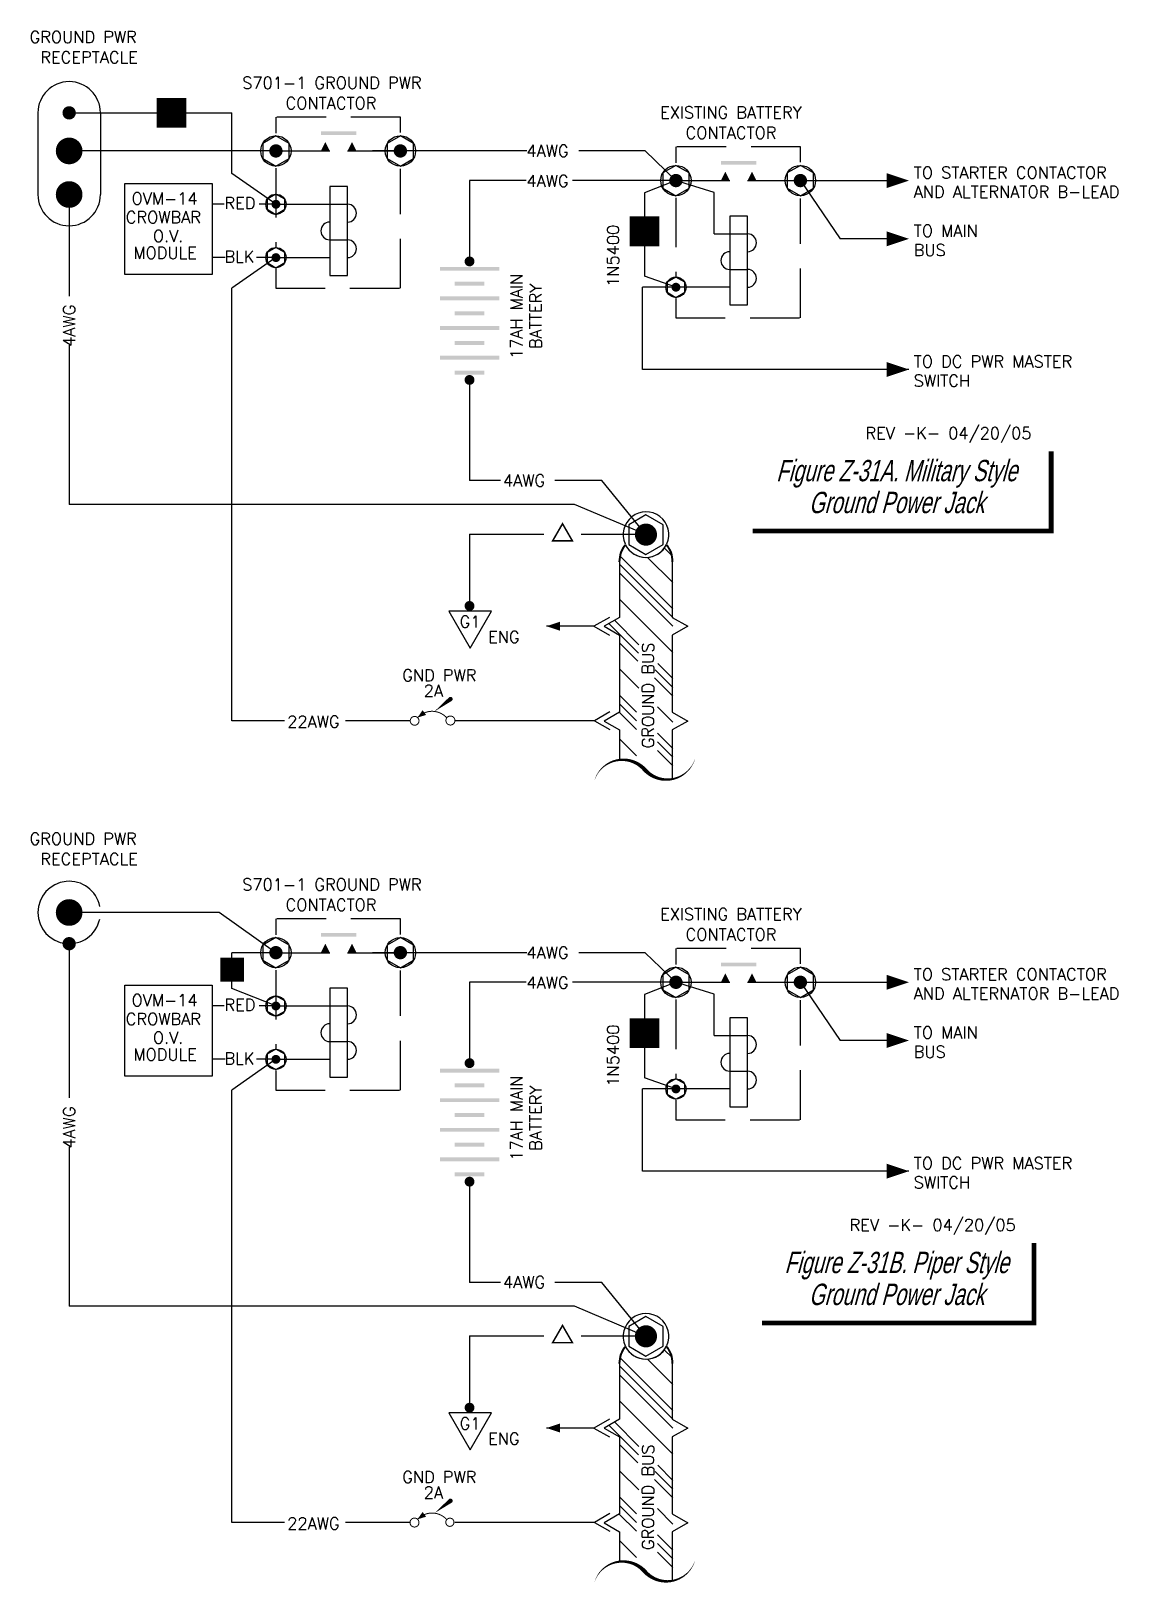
# Model space of a CAD drawing. Header units: inches. Extents: x 6.03 to 11.53, y 0.04 to 7.91.
import ezdxf
from ezdxf.enums import TextEntityAlignment as Align

# ---------------------------------------------------------------- set-up
doc = ezdxf.new("R2010")
doc.units = ezdxf.units.IN
doc.header["$MEASUREMENT"] = 0
doc.linetypes.add('HIDDEN', pattern=[0.375, 0.25, -0.125])
doc.styles.add('F', font='VELVET-L.SHX', dxfattribs={"width": 0.7, "oblique": 15})
doc.styles.get("Standard").update_dxf_attribs({"font": 'romans.shx'})

# ---------------------------------------------------------------- blocks, each defined once
blk = doc.blocks.new('G1')
blk.add_lwpolyline([(-0.1081, 0), (0, -0.1873), (0.1081, 0)], close=True)
blk.add_text('G1', height=0.06).set_placement((0.0003, -0.0841), align=Align.CENTER)
blk.add_text('ENG', height=0.06).set_placement((0.0912, -0.1611))
blk = doc.blocks.new('DOT')
at = {"color": 7, "const_width": 0.025}
blk.add_lwpolyline([(-0.0125, 0, 1), (0.0125, 0, 1)], format="xyb", close=True, dxfattribs=at)
blk = doc.blocks.new('ARROWHEAD', base_point=(5.4, 17.1))
blk.add_lwpolyline([(5.4, 17.1, 0, 0.075, 0), (5.2875, 17.1, 0.075, 0.075, 0)], format="xyseb")
blk = doc.blocks.new('DIODE')
blk.add_lwpolyline([(0, 0, 0.15, 0.15, 0), (0, -0.0232, 0, 0.15, 0), (0, -0.1511, 0.15, 0.15, 0)], format="xyseb")
blk = doc.blocks.new('BAT', base_point=(4.05, 6.75))
for centre in [(4.05, 6.75), (4.05, 6.15)]:
    blk.add_circle(centre, 0.02)
for points in [[(4.2, 6.7025), (4.2, 6.7225), (3.9, 6.7025), (3.9, 6.7225)], [(4.125, 6.6275), (4.125, 6.6475), (3.975, 6.6275), (3.975, 6.6475)], [(4.2, 6.5525), (4.2, 6.5725), (3.9, 6.5525), (3.9, 6.5725)], [(4.125, 6.4775), (4.125, 6.4975), (3.975, 6.4775), (3.975, 6.4975)], [(4.2, 6.4025), (4.2, 6.4225), (3.9, 6.4025), (3.9, 6.4225)], [(4.125, 6.3275), (4.125, 6.3475), (3.975, 6.3275), (3.975, 6.3475)], [(4.2, 6.2525), (4.2, 6.2725), (3.9, 6.2525), (3.9, 6.2725)], [(4.125, 6.1775), (4.125, 6.1975), (3.975, 6.1775), (3.975, 6.1975)]]:
    blk.add_trace(points)

msp = doc.modelspace()

# ---------------------------------------------------------------- linework, layer by layer
at = {"color": 7}
for p, q in [((6.0618, 7.4972), (6.0618, 7.0837)), ((6.22, 7.4972), (7.0441, 7.4972)), ((6.3781, 7.4972), (6.3781, 7.0837)), ((7.0441, 7.1899), (7.0441, 7.4972)), ((7.2667, 7.3044), (6.22, 7.3044)), ((8.537, 7.3044), (7.7548, 7.3044)), ((9.1365, 7.3044), (8.7993, 7.3044)), ((9.2917, 7.1544), (9.1365, 7.3044)), ((7.2667, 7.0344), (7.0441, 7.1899)), ((6.22, 7.0837), (6.22, 6.5687)), ((6.501, 7.1393), (6.9433, 7.1393)), ((6.501, 6.6787), (6.501, 7.1393)), ((6.9433, 7.1393), (6.9433, 6.6787)), ((8.2469, 7.1544), (8.2469, 6.745)), ((8.5334, 7.1544), (8.2469, 7.1544)), ((9.2917, 7.1544), (8.7684, 7.1544)), ((9.2917, 7.1544), (9.1333, 7.0929)), ((9.1333, 7.0929), (9.1333, 6.6705)), ((9.4854, 7.0937), (9.2903, 7.1544)), ((9.4854, 6.8844), (9.4854, 7.0937)), ((9.9217, 7.1544), (10.3898, 7.1544)), ((9.9217, 7.1544), (10.1239, 6.8596)), ((7.0053, 7.0344), (6.9433, 7.0344)), ((7.2667, 7.0344), (7.1827, 7.0344)), ((7.0092, 6.7644), (6.9433, 6.7644)), ((7.2667, 6.7644), (7.0441, 6.6088)), ((7.2667, 6.7644), (7.168, 6.7644)), ((7.2667, 6.7644), (7.5393, 6.7644)), ((6.9433, 6.6787), (6.501, 6.6787)), ((7.0441, 4.4199), (7.0441, 6.6088)), ((9.122, 6.1981), (9.122, 6.6144)), ((9.2917, 6.6144), (9.1333, 6.6705)), ((6.22, 6.3209), (6.22, 5.5143)), ((8.2469, 6.145), (8.2469, 5.6353)), ((10.4715, 6.1981), (9.122, 6.1981)), ((8.4028, 5.6353), (8.2469, 5.6353)), ((8.9158, 5.6353), (8.6792, 5.6353)), ((9.14, 5.3619), (8.9158, 5.6353)), ((8.2469, 5.3643), (8.2469, 5.0007)), ((8.2469, 5.3643), (8.6225, 5.3643)), ((8.8124, 5.3643), (9.1096, 5.3643)), ((9.2726, 5.2548), (9.2329, 5.2945)), ((9.276, 4.942), (9.006, 5.212)), ((9.0068, 5.2246), (9.0068, 4.943)), ((9.276, 4.9862), (9.0091, 5.2531)), ((9.276, 5.1188), (9.148, 5.2468)), ((9.2732, 5.2246), (9.2732, 4.943)), ((9.276, 4.8978), (9.006, 5.1678)), ((9.276, 4.7652), (9.006, 5.0352)), ((8.8765, 4.8979), (8.6367, 4.8979)), ((8.9547, 4.943), (8.8765, 4.8979)), ((8.8765, 4.8979), (8.9547, 4.8527)), ((9.0068, 4.943), (8.9285, 4.8979)), ((8.9285, 4.8979), (9.0068, 4.8527)), ((9.1024, 4.7621), (8.9524, 4.9121)), ((9.1043, 4.8043), (8.9804, 4.9283)), ((9.2732, 4.943), (9.3514, 4.8979)), ((9.3514, 4.8979), (9.2732, 4.8527)), ((9.0994, 4.7208), (9.006, 4.8142)), ((9.0068, 4.8527), (9.0068, 4.463)), ((9.2732, 4.8527), (9.2732, 4.463)), ((9.1031, 4.5846), (9.006, 4.6817)), ((9.276, 4.5884), (9.1867, 4.6777)), ((9.276, 4.6326), (9.1993, 4.7094)), ((9.276, 4.5442), (9.1829, 4.6374)), ((9.0917, 4.4635), (9.006, 4.5491)), ((9.0917, 4.4193), (9.006, 4.5049)), ((9.276, 4.4117), (9.1978, 4.4899)), ((7.3105, 4.4199), (7.0441, 4.4199)), ((7.946, 4.4199), (7.6186, 4.4199)), ((8.879, 4.4199), (8.1722, 4.4199)), ((8.9571, 4.4651), (8.8789, 4.4199)), ((8.8789, 4.4199), (8.9571, 4.3747)), ((9.0068, 4.463), (8.9285, 4.4179)), ((8.9285, 4.4179), (9.0068, 4.3727)), ((9.0917, 4.3751), (9.0045, 4.4622)), ((9.2732, 4.463), (9.3514, 4.4179)), ((9.3514, 4.4179), (9.2732, 4.3727)), ((9.0917, 4.2425), (9.006, 4.3281)), ((9.0068, 4.3727), (9.0068, 4.2267)), ((9.276, 4.2791), (9.1978, 4.3574)), ((9.2732, 4.3727), (9.2732, 4.1239)), ((9.276, 4.2349), (9.1978, 4.3132)), ((9.276, 4.1907), (9.1978, 4.269)), ((6.22, 3.2906), (6.22, 2.5096)), ((7.2667, 3.2453), (7.0441, 3.2453)), ((8.537, 3.2453), (7.7548, 3.2453)), ((9.1365, 3.2453), (8.7993, 3.2453)), ((9.2917, 3.0953), (9.1365, 3.2453)), ((6.501, 2.6195), (6.501, 3.0802)), ((6.501, 3.0802), (6.9433, 3.0802)), ((6.9433, 3.0802), (6.9433, 2.6195)), ((8.5334, 3.0953), (8.2469, 3.0953)), ((8.2469, 3.0953), (8.2469, 2.6859)), ((9.2917, 3.0953), (8.7684, 3.0953)), ((9.2917, 3.0953), (9.1333, 3.0338)), ((9.4854, 3.0345), (9.2903, 3.0953)), ((9.9217, 3.0953), (10.1239, 2.8004)), ((9.9217, 3.0953), (10.3898, 3.0953)), ((7.2667, 2.9753), (7.0441, 3.0647)), ((9.1333, 3.0338), (9.1333, 2.6114)), ((9.4854, 2.8253), (9.4854, 3.0345)), ((7.0053, 2.9753), (6.9433, 2.9753)), ((7.2667, 2.9753), (7.1827, 2.9753)), ((7.0092, 2.7053), (6.9433, 2.7053)), ((7.2667, 2.7053), (7.0441, 2.5497)), ((7.2667, 2.7053), (7.168, 2.7053)), ((7.2667, 2.7053), (7.5393, 2.7053)), ((6.9433, 2.6195), (6.501, 2.6195)), ((9.2917, 2.5553), (9.1333, 2.6114)), ((7.0441, 0.3608), (7.0441, 2.5497)), ((9.122, 2.139), (9.122, 2.5553)), ((6.22, 2.2618), (6.22, 1.4552)), ((10.4715, 2.139), (9.122, 2.139)), ((8.2469, 2.0859), (8.2469, 1.5762)), ((8.4028, 1.5762), (8.2469, 1.5762)), ((8.9158, 1.5762), (8.6792, 1.5762)), ((9.14, 1.3028), (8.9158, 1.5762)), ((8.2469, 1.3051), (8.6225, 1.3051)), ((8.2469, 1.3051), (8.2469, 0.9416)), ((8.8124, 1.3051), (9.1096, 1.3051)), ((9.276, 0.9271), (9.0091, 1.194)), ((9.276, 1.0596), (9.148, 1.1877)), ((9.2726, 1.1956), (9.2329, 1.2353)), ((9.276, 0.8829), (9.006, 1.1529)), ((9.276, 0.8387), (9.006, 1.1087)), ((9.0068, 1.1654), (9.0068, 0.8839)), ((9.2732, 1.1654), (9.2732, 0.8839)), ((9.276, 0.7061), (9.006, 0.9761)), ((8.9547, 0.8839), (8.8765, 0.8387)), ((9.0068, 0.8839), (8.9285, 0.8387)), ((9.1043, 0.7452), (8.9804, 0.8691)), ((9.2732, 0.8839), (9.3514, 0.8387)), ((8.8765, 0.8387), (8.6367, 0.8387)), ((8.8765, 0.8387), (8.9547, 0.7936)), ((8.9285, 0.8387), (9.0068, 0.7936)), ((9.1024, 0.703), (8.9524, 0.8529)), ((9.0068, 0.7936), (9.0068, 0.4039)), ((9.3514, 0.8387), (9.2732, 0.7936)), ((9.2732, 0.7936), (9.2732, 0.4039)), ((9.0994, 0.6617), (9.006, 0.7551)), ((9.276, 0.5735), (9.1993, 0.6503)), ((9.1031, 0.5254), (9.006, 0.6225)), ((9.276, 0.4851), (9.1829, 0.5783)), ((9.276, 0.5293), (9.1867, 0.6186)), ((9.0917, 0.4043), (9.006, 0.4899)), ((8.9571, 0.4059), (8.8789, 0.3608)), ((9.0068, 0.4039), (8.9285, 0.3587)), ((9.0917, 0.3159), (9.0045, 0.403)), ((9.0917, 0.3601), (9.006, 0.4457)), ((9.276, 0.3525), (9.1978, 0.4308)), ((9.2732, 0.4039), (9.3514, 0.3587)), ((7.3105, 0.3608), (7.0441, 0.3608)), ((7.946, 0.3608), (7.6186, 0.3608)), ((8.879, 0.3608), (8.1722, 0.3608)), ((8.8789, 0.3608), (8.9571, 0.3156)), ((8.9285, 0.3587), (9.0068, 0.3136)), ((9.3514, 0.3587), (9.2732, 0.3136)), ((9.0917, 0.1833), (9.006, 0.269)), ((9.0068, 0.3136), (9.0068, 0.1676)), ((9.276, 0.2199), (9.1978, 0.2982)), ((9.276, 0.1757), (9.1978, 0.254)), ((9.2732, 0.3136), (9.2732, 0.0648)), ((9.276, 0.1316), (9.1978, 0.2098))]:
    msp.add_line(p, q, dxfattribs=at)
for p, q in [((7.2878, 7.3044), (7.5393, 7.3044)), ((7.6293, 7.3044), (7.8967, 7.3044)), ((7.5393, 7.1244), (7.5393, 6.6744)), ((7.6293, 7.1244), (7.5393, 7.1244)), ((7.6293, 6.6744), (7.6293, 7.1244)), ((9.3128, 7.1544), (9.5643, 7.1544)), ((9.6543, 7.1544), (9.9217, 7.1544)), ((7.2699, 7.0344), (7.6293, 7.0344)), ((9.5643, 6.9744), (9.5643, 6.5244)), ((9.6543, 6.9744), (9.5643, 6.9744)), ((9.6543, 6.5244), (9.6543, 6.9744)), ((7.5393, 6.8544), (7.6293, 6.8544)), ((9.4854, 6.8844), (9.6543, 6.8844)), ((10.359, 6.8596), (10.1239, 6.8596)), ((9.5643, 6.7044), (9.6543, 6.7044)), ((7.5393, 6.6744), (7.6293, 6.6744)), ((9.5643, 6.6144), (9.122, 6.6144)), ((9.5643, 6.5244), (9.6543, 6.5244)), ((8.7777, 5.5143), (6.22, 5.5143)), ((9.14, 5.3619), (8.7777, 5.5143)), ((6.9789, 3.4487), (6.2202, 3.4487)), ((7.2667, 3.2453), (6.9789, 3.4487)), ((7.0441, 3.0647), (7.0441, 3.2453)), ((7.2878, 3.2453), (7.5393, 3.2453)), ((7.6293, 3.2453), (7.8967, 3.2453)), ((9.3128, 3.0953), (9.5643, 3.0953)), ((9.6543, 3.0953), (9.9217, 3.0953)), ((7.6293, 3.0653), (7.5393, 3.0653)), ((7.5393, 3.0653), (7.5393, 2.6153)), ((7.6293, 2.6153), (7.6293, 3.0653)), ((7.2699, 2.9753), (7.6293, 2.9753)), ((9.6543, 2.9153), (9.5643, 2.9153)), ((9.5643, 2.9153), (9.5643, 2.4653)), ((9.6543, 2.4653), (9.6543, 2.9153)), ((7.5393, 2.7953), (7.6293, 2.7953)), ((9.4854, 2.8253), (9.6543, 2.8253)), ((10.359, 2.8004), (10.1239, 2.8004)), ((7.5393, 2.6153), (7.6293, 2.6153)), ((9.5643, 2.6453), (9.6543, 2.6453)), ((9.5643, 2.5553), (9.122, 2.5553)), ((9.5643, 2.4653), (9.6543, 2.4653)), ((8.7777, 1.4552), (6.22, 1.4552)), ((9.14, 1.3028), (8.7777, 1.4552))]:
    msp.add_line(p, q)
for points, const_width in [([(6.2031, 7.4972, 1), (6.2368, 7.4972, 1)], 0.0337), ([(6.1862, 7.3044, 1), (6.2537, 7.3044, 1)], 0.0675), ([(7.2498, 7.3044, 1), (7.2836, 7.3044, 1)], 0.0337), ([(7.8798, 7.3044, 1), (7.9136, 7.3044, 1)], 0.0337), ([(9.2748, 7.1544, 1), (9.3086, 7.1544, 1)], 0.0337), ([(9.9048, 7.1544, 1), (9.9386, 7.1544, 1)], 0.0337), ([(6.1862, 7.0837, 1), (6.2537, 7.0837, 1)], 0.0675), ([(7.2554, 7.0344, 1), (7.2779, 7.0344, 1)], 0.0225), ([(7.2554, 6.7644, 1), (7.2779, 6.7644, 1)], 0.0225), ([(9.2805, 6.6144, 1), (9.303, 6.6144, 1)], 0.0225), ([(8.1558, 4.5292, -1), (8.1446, 4.5292, -1)], 0.0112), ([(6.1862, 3.4487, 1), (6.2537, 3.4487, 1)], 0.0675), ([(6.2031, 3.2906, 1), (6.2368, 3.2906, 1)], 0.0337), ([(7.2498, 3.2453, 1), (7.2836, 3.2453, 1)], 0.0337), ([(7.8798, 3.2453, 1), (7.9136, 3.2453, 1)], 0.0337), ([(9.2748, 3.0953, 1), (9.3086, 3.0953, 1)], 0.0337), ([(9.9048, 3.0953, 1), (9.9386, 3.0953, 1)], 0.0337), ([(7.2554, 2.9753, 1), (7.2779, 2.9753, 1)], 0.0225), ([(7.2554, 2.7053, 1), (7.2779, 2.7053, 1)], 0.0225), ([(9.2805, 2.5553, 1), (9.303, 2.5553, 1)], 0.0225), ([(8.1558, 0.47, -1), (8.1446, 0.47, -1)], 0.0112)]:
    msp.add_lwpolyline(points, format="xyb", close=True, dxfattribs=dict(const_width=const_width))
at = {"color": 5, "linetype": 'HIDDEN'}
for points in [[(7.2667, 7.4751), (7.2667, 7.3939)], [(7.8967, 7.3972), (7.8967, 7.4751), (7.2668, 7.4751)], [(9.2917, 7.3251), (9.2917, 7.2439)], [(9.9217, 7.2472), (9.9217, 7.3251), (9.2918, 7.3251)], [(7.2667, 7.2167), (7.2667, 6.8192)], [(7.2667, 6.7076), (7.2667, 6.6088), (7.8967, 6.6088), (7.8967, 7.2134)], [(9.2917, 7.0667), (9.2917, 6.6692)], [(9.2917, 6.5576), (9.2917, 6.4588), (9.9217, 6.4588), (9.9217, 7.0634)], [(7.2667, 3.416), (7.2667, 3.3348)], [(7.8967, 3.338), (7.8967, 3.416), (7.2668, 3.416)], [(9.2917, 3.266), (9.2917, 3.1848)], [(9.9217, 3.188), (9.9217, 3.266), (9.2918, 3.266)], [(7.2667, 3.1575), (7.2667, 2.76)], [(7.2667, 2.6485), (7.2667, 2.5497), (7.8967, 2.5497), (7.8967, 3.1543)], [(9.2917, 3.0075), (9.2917, 2.61)], [(9.2917, 2.4985), (9.2917, 2.3997), (9.9217, 2.3997), (9.9217, 3.0043)]]:
    msp.add_lwpolyline(points, dxfattribs=at)
at = {"color": 7}
for points in [[(7.3332, 7.3428), (7.2667, 7.3813), (7.2001, 7.3428), (7.2001, 7.266), (7.2667, 7.2275), (7.3332, 7.266)], [(7.9632, 7.3428), (7.8967, 7.3813), (7.8301, 7.3428), (7.8301, 7.266), (7.8967, 7.2275), (7.9632, 7.266)], [(9.3583, 7.1928), (9.2917, 7.2313), (9.2251, 7.1928), (9.2251, 7.116), (9.2917, 7.0775), (9.3583, 7.116)], [(9.9883, 7.1928), (9.9217, 7.2313), (9.8551, 7.1928), (9.8551, 7.116), (9.9217, 7.0775), (9.9883, 7.116)], [(7.3111, 7.06), (7.2667, 7.0856), (7.2223, 7.06), (7.2223, 7.0088), (7.2667, 6.9831), (7.3111, 7.0088)], [(7.3111, 6.79), (7.2667, 6.8156), (7.2223, 6.79), (7.2223, 6.7388), (7.2667, 6.7131), (7.3111, 6.7388)], [(9.3361, 6.64), (9.2917, 6.6656), (9.2473, 6.64), (9.2473, 6.5888), (9.2917, 6.5631), (9.3361, 6.5888)], [(9.2265, 5.4119), (9.14, 5.4618), (9.0534, 5.4119), (9.0534, 5.3119), (9.14, 5.2619), (9.2265, 5.3119)], [(7.3332, 3.2837), (7.2667, 3.3221), (7.2001, 3.2837), (7.2001, 3.2068), (7.2667, 3.1684), (7.3332, 3.2068)], [(7.9632, 3.2837), (7.8967, 3.3221), (7.8301, 3.2837), (7.8301, 3.2068), (7.8967, 3.1684), (7.9632, 3.2068)], [(9.3583, 3.1337), (9.2917, 3.1721), (9.2251, 3.1337), (9.2251, 3.0568), (9.2917, 3.0184), (9.3583, 3.0568)], [(9.9883, 3.1337), (9.9217, 3.1721), (9.8551, 3.1337), (9.8551, 3.0568), (9.9217, 3.0184), (9.9883, 3.0568)], [(7.3111, 3.0009), (7.2667, 3.0265), (7.2223, 3.0009), (7.2223, 2.9496), (7.2667, 2.924), (7.3111, 2.9496)], [(7.3111, 2.7309), (7.2667, 2.7565), (7.2223, 2.7309), (7.2223, 2.6796), (7.2667, 2.654), (7.3111, 2.6796)], [(9.3361, 2.5809), (9.2917, 2.6065), (9.2473, 2.5809), (9.2473, 2.5296), (9.2917, 2.504), (9.3361, 2.5296)], [(9.2265, 1.3527), (9.14, 1.4027), (9.0534, 1.3527), (9.0534, 1.2528), (9.14, 1.2028), (9.2265, 1.2528)]]:
    msp.add_lwpolyline(points, close=True, dxfattribs=at)
for points in [[(9.6807, 5.3797, 0.024, 0.024, 0), (11.1914, 5.3797, 0.024, 0.024, 0), (11.1914, 5.7838, 0, 0, 0), (9.6807, 5.7838, 0, 0, 0), (9.6807, 5.3724, 0, 0, 0)], [(8.0694, 4.4667, 0, 0.0225, 0), (8.1502, 4.5292, 0.0225, 0.0225, 0)], [(9.7272, 1.3704, 0.024, 0.024, 0), (11.1045, 1.3704, 0.024, 0.024, 0), (11.1045, 1.7746, 0, 0, 0), (9.7272, 1.7746, 0, 0, 0), (9.7272, 1.3632, 0, 0, 0)], [(8.0694, 0.4075, 0, 0.0225, 0), (8.1502, 0.47, 0.0225, 0.0225, 0)]]:
    msp.add_lwpolyline(points, format="xyseb")
at = {"color": 7, "const_width": 0.008}
for points in [[(8.7677, 5.3299), (8.7175, 5.4168), (8.6674, 5.3299)], [(8.7677, 1.2708), (8.7175, 1.3576), (8.6674, 1.2708)]]:
    msp.add_lwpolyline(points, close=True, dxfattribs=at)
at = {"color": 7}
for points, const_width in [([(9.112, 5.3619, 1), (9.168, 5.3619, 1)], 0.056), ([(7.9838, 4.4356, 27.8856), (7.986, 4.4333, 0.035861)], 0.005), ([(9.112, 1.3028, 1), (9.168, 1.3028, 1)], 0.056), ([(7.9838, 0.3765, 27.8856), (7.986, 0.3741, 0.035861)], 0.005)]:
    msp.add_lwpolyline(points, format="xyb", close=True, dxfattribs=dict(at, const_width=const_width))
for points in [[(8.1313, 4.4335, 0.005, 0.005, 106.08926), (8.1318, 4.4342, 0.005, 0.005, 0.438457), (7.9838, 4.4356, 0, 0.03, 0), (8.018, 4.4609, 0, 0, 0)], [(9.3894, 4.2299, 0, 0.02, -0.59188), (9.1337, 4.1717, 0.02, 0, 0.59188), (8.8779, 4.1134, 0, 0, 0.59188)], [(8.1313, 0.3744, 0.005, 0.005, 106.08926), (8.1318, 0.375, 0.005, 0.005, 0.438457), (7.9838, 0.3765, 0, 0.03, 0), (8.018, 0.4017, 0, 0, 0)], [(9.3894, 0.1708, 0, 0.02, -0.59188), (9.1337, 0.1125, 0.02, 0, 0.59188), (8.8779, 0.0542, 0, 0, 0.59188)]]:
    msp.add_lwpolyline(points, format="xyseb", dxfattribs=at)
for centre, radius in [((7.2667, 7.3044), 0.0769), ((7.8967, 7.3044), 0.0769), ((9.2917, 7.1544), 0.0769), ((9.9217, 7.1544), 0.0769), ((7.2667, 7.0344), 0.0512), ((7.2667, 6.7644), 0.0512), ((9.2917, 6.6144), 0.0512), ((7.2667, 3.2453), 0.0769), ((7.8967, 3.2453), 0.0769), ((9.2917, 3.0953), 0.0769), ((9.9217, 3.0953), 0.0769), ((7.2667, 2.9753), 0.0512), ((7.2667, 2.7053), 0.0512), ((9.2917, 2.5553), 0.0512)]:
    msp.add_circle(centre, radius, dxfattribs=at)
for centre in [(9.2961, 4.9153), (9.2961, 0.8562)]:
    msp.add_circle(centre, 0.00033)
for centre, radius, start, end in [((6.22, 7.4972), 0.1582, 0, 180), ((6.22, 7.0837), 0.1582, 180, 0), ((9.14, 5.3619), 0.1154, 336.19048, 204.22815), ((9.1382, 5.2246), 0.135, 139.38453, 180), ((9.1418, 5.2246), 0.135, 140.88638, 180), ((9.14, 5.3619), 0.1154, 205.37103, 333.12712), ((9.14, 5.3619), 0.1154, 206.87288, 334.62897), ((9.1382, 5.2246), 0.135, 360, 39.11362), ((9.1418, 5.2246), 0.135, 0, 40.61547), ((6.22, 3.4487), 0.1582, 11.35915, 180), ((6.22, 3.4487), 0.1582, 180, 347.79923), ((9.14, 1.3028), 0.1154, 336.19048, 204.22815), ((9.1382, 1.1654), 0.135, 139.38453, 180), ((9.1418, 1.1654), 0.135, 140.88638, 180), ((9.14, 1.3028), 0.1154, 205.37103, 333.12712), ((9.14, 1.3028), 0.1154, 206.87288, 334.62897), ((9.1382, 1.1654), 0.135, 360, 39.11362), ((9.1418, 1.1654), 0.135, 0, 40.61547)]:
    msp.add_arc(centre, radius, start, end, dxfattribs=at)
for centre, start, end in [((7.6293, 6.9894), 270, 90), ((7.5393, 6.8994), 90, 270), ((7.6293, 6.8094), 270, 90), ((9.6543, 6.8394), 270, 90), ((9.5643, 6.7494), 90, 270), ((9.6543, 6.6594), 270, 90), ((7.6293, 2.9303), 270, 90), ((7.5393, 2.8403), 90, 270), ((7.6293, 2.7503), 270, 90), ((9.6543, 2.7803), 270, 90), ((9.5643, 2.6903), 90, 270), ((9.6543, 2.6003), 270, 90)]:
    msp.add_arc(centre, 0.045, start, end)
for points in [[(7.5393, 7.3044), (7.5168, 7.3494), (7.4943, 7.3044)], [(7.6293, 7.3044), (7.6518, 7.3494), (7.6743, 7.3044)], [(9.5643, 7.1544), (9.5418, 7.1994), (9.5193, 7.1544)], [(9.6543, 7.1544), (9.6768, 7.1994), (9.6993, 7.1544)], [(7.5393, 3.2453), (7.5168, 3.2903), (7.4943, 3.2453)], [(7.6293, 3.2453), (7.6518, 3.2903), (7.6743, 3.2453)], [(9.5643, 3.0953), (9.5418, 3.1403), (9.5193, 3.0953)], [(9.6543, 3.0953), (9.6768, 3.1403), (9.6993, 3.0953)]]:
    msp.add_solid(points)
for points in [[(7.4943, 7.4034), (7.4943, 7.3854), (7.6743, 7.4034), (7.6743, 7.3854)], [(9.5193, 7.2534), (9.5193, 7.2354), (9.6993, 7.2534), (9.6993, 7.2354)], [(7.4943, 3.3443), (7.4943, 3.3263), (7.6743, 3.3443), (7.6743, 3.3263)], [(9.5193, 3.1943), (9.5193, 3.1763), (9.6993, 3.1943), (9.6993, 3.1763)]]:
    msp.add_trace(points)

# ---------------------------------------------------------------- block references
for name, p, rotation in [('DIODE', (6.8135, 7.4972), 270), ('DOT', (8.2469, 6.745), 90), ('DOT', (8.2469, 6.145), 90), ('DOT', (8.2469, 2.6859), 90), ('DOT', (8.2469, 2.0859), 90)]:
    msp.add_blockref(name, p, dxfattribs=dict(at, rotation=rotation))
for p in [(10.4715, 7.1544), (10.4715, 6.8596), (10.4715, 6.1981), (10.4715, 3.0953), (10.4715, 2.8004), (10.4715, 2.139)]:
    msp.add_blockref('ARROWHEAD', p)
for name, p in [('DIODE', (9.1333, 6.9725)), ('BAT', (8.2469, 6.745)), ('G1', (8.2494, 4.9749)), ('DOT', (8.2469, 5.0007)), ('DIODE', (9.1333, 2.9134)), ('BAT', (8.2469, 2.6859)), ('DOT', (8.2469, 0.9416)), ('G1', (8.2494, 0.9157))]:
    msp.add_blockref(name, p, dxfattribs=at)
at = {"color": 7, "xscale": 0.5999999999999996, "yscale": 0.6000000000000001, "zscale": 0.6000000000000001, "rotation": 180}
for p in [(8.6367, 4.8979), (8.6367, 0.8387)]:
    msp.add_blockref('ARROWHEAD', p, dxfattribs=at)
at = {"xscale": 0.8, "yscale": 0.8, "zscale": 0.8, "rotation": 180}
msp.add_blockref('DIODE', (7.0452, 3.0984), dxfattribs=at)

# ---------------------------------------------------------------- texts
for s, p in [('GROUND PWR', (6.0195, 7.8513)), ('RECEPTACLE', (6.0741, 7.7484)), ('S701-1 GROUND PWR', (7.0962, 7.6192)), ('CONTACTOR', (7.3154, 7.5164)), ('EXISTING BATTERY', (9.2115, 7.4692)), ('CONTACTOR', (9.3404, 7.3664)), ('4AWG', (8.535, 7.2746)), ('4AWG', (8.535, 7.1225)), ('TO STARTER CONTACTOR', (10.4954, 7.1646)), ('OVM-14', (6.5358, 7.0335)), ('AND ALTERNATOR B-LEAD', (10.4954, 7.0675)), ('RED', (7.0059, 7.0106)), ('CROWBAR', (6.5066, 6.9387)), ('TO MAIN', (10.4954, 6.8698)), ('O.V.', (6.6437, 6.8438)), ('MODULE', (6.5453, 6.7587)), ('BLK', (7.0059, 6.7391)), ('BUS', (10.4954, 6.7726)), ('TO DC PWR MASTER', (10.4954, 6.2084)), ('SWITCH', (10.4954, 6.1112)), ('4AWG', (8.416, 5.6061)), ('22AWG', (7.3242, 4.3846)), ('GROUND PWR', (6.0195, 3.7921)), ('RECEPTACLE', (6.0741, 3.6893)), ('S701-1 GROUND PWR', (7.0962, 3.5601)), ('CONTACTOR', (7.3154, 3.4573)), ('EXISTING BATTERY', (9.2115, 3.4101)), ('CONTACTOR', (9.3404, 3.3073)), ('4AWG', (8.535, 3.2155)), ('TO STARTER CONTACTOR', (10.4954, 3.1055)), ('4AWG', (8.535, 3.0634)), ('AND ALTERNATOR B-LEAD', (10.4954, 3.0083)), ('OVM-14', (6.5358, 2.9744)), ('RED', (7.0059, 2.9515)), ('CROWBAR', (6.5066, 2.8795)), ('O.V.', (6.6437, 2.7846)), ('TO MAIN', (10.4954, 2.8107)), ('MODULE', (6.5453, 2.6996)), ('BUS', (10.4954, 2.7135)), ('BLK', (7.0059, 2.6799)), ('TO DC PWR MASTER', (10.4954, 2.1492)), ('SWITCH', (10.4954, 2.0521)), ('4AWG', (8.416, 1.547)), ('22AWG', (7.3242, 0.3255))]:
    msp.add_text(s, height=0.06).set_placement(p)
at = {"color": 7}
for s, p in [('1N5400', (9.0033, 6.7736)), ('17AH MAIN', (8.5145, 6.4675)), ('BATTERY', (8.6117, 6.4675)), ('GROUND BUS', (9.1803, 4.5476)), ('1N5400', (9.0033, 2.7244)), ('17AH MAIN', (8.5145, 2.4083)), ('BATTERY', (8.6117, 2.4083)), ('GROUND BUS', (9.1803, 0.4884))]:
    msp.add_text(s, height=0.06, rotation=90, dxfattribs=at).set_placement(p, align=Align.CENTER)
for p in [(6.25, 6.313), (6.25, 2.2539)]:
    msp.add_text('4AWG', height=0.06, rotation=90).set_placement(p)
for p in [(10.2509, 5.8459), (10.1709, 1.8366)]:
    msp.add_text('REV -K- 04/20/05', height=0.06, dxfattribs=at).set_placement(p)
at = {"style": 'F', "oblique": 15, "width": 0.7}
for s, p in [('Figure Z-31A. Military Style', (10.4087, 5.632)), ('Ground Power Jack', (10.4087, 5.4705)), ('Figure Z-31B. Piper Style', (10.4087, 1.6228)), ('Ground Power Jack', (10.4087, 1.4613))]:
    msp.add_text(s, height=0.108, dxfattribs=at).set_placement(p, align=Align.CENTER)
at = {"color": 7}
for s, p in [('GND PWR', (8.0937, 4.6195)), ('2A', (8.064, 4.5415)), ('GND PWR', (8.0937, 0.5604)), ('2A', (8.064, 0.4824))]:
    msp.add_text(s, height=0.06, dxfattribs=at).set_placement(p, align=Align.CENTER)

doc.saveas('drawing.dxf')
